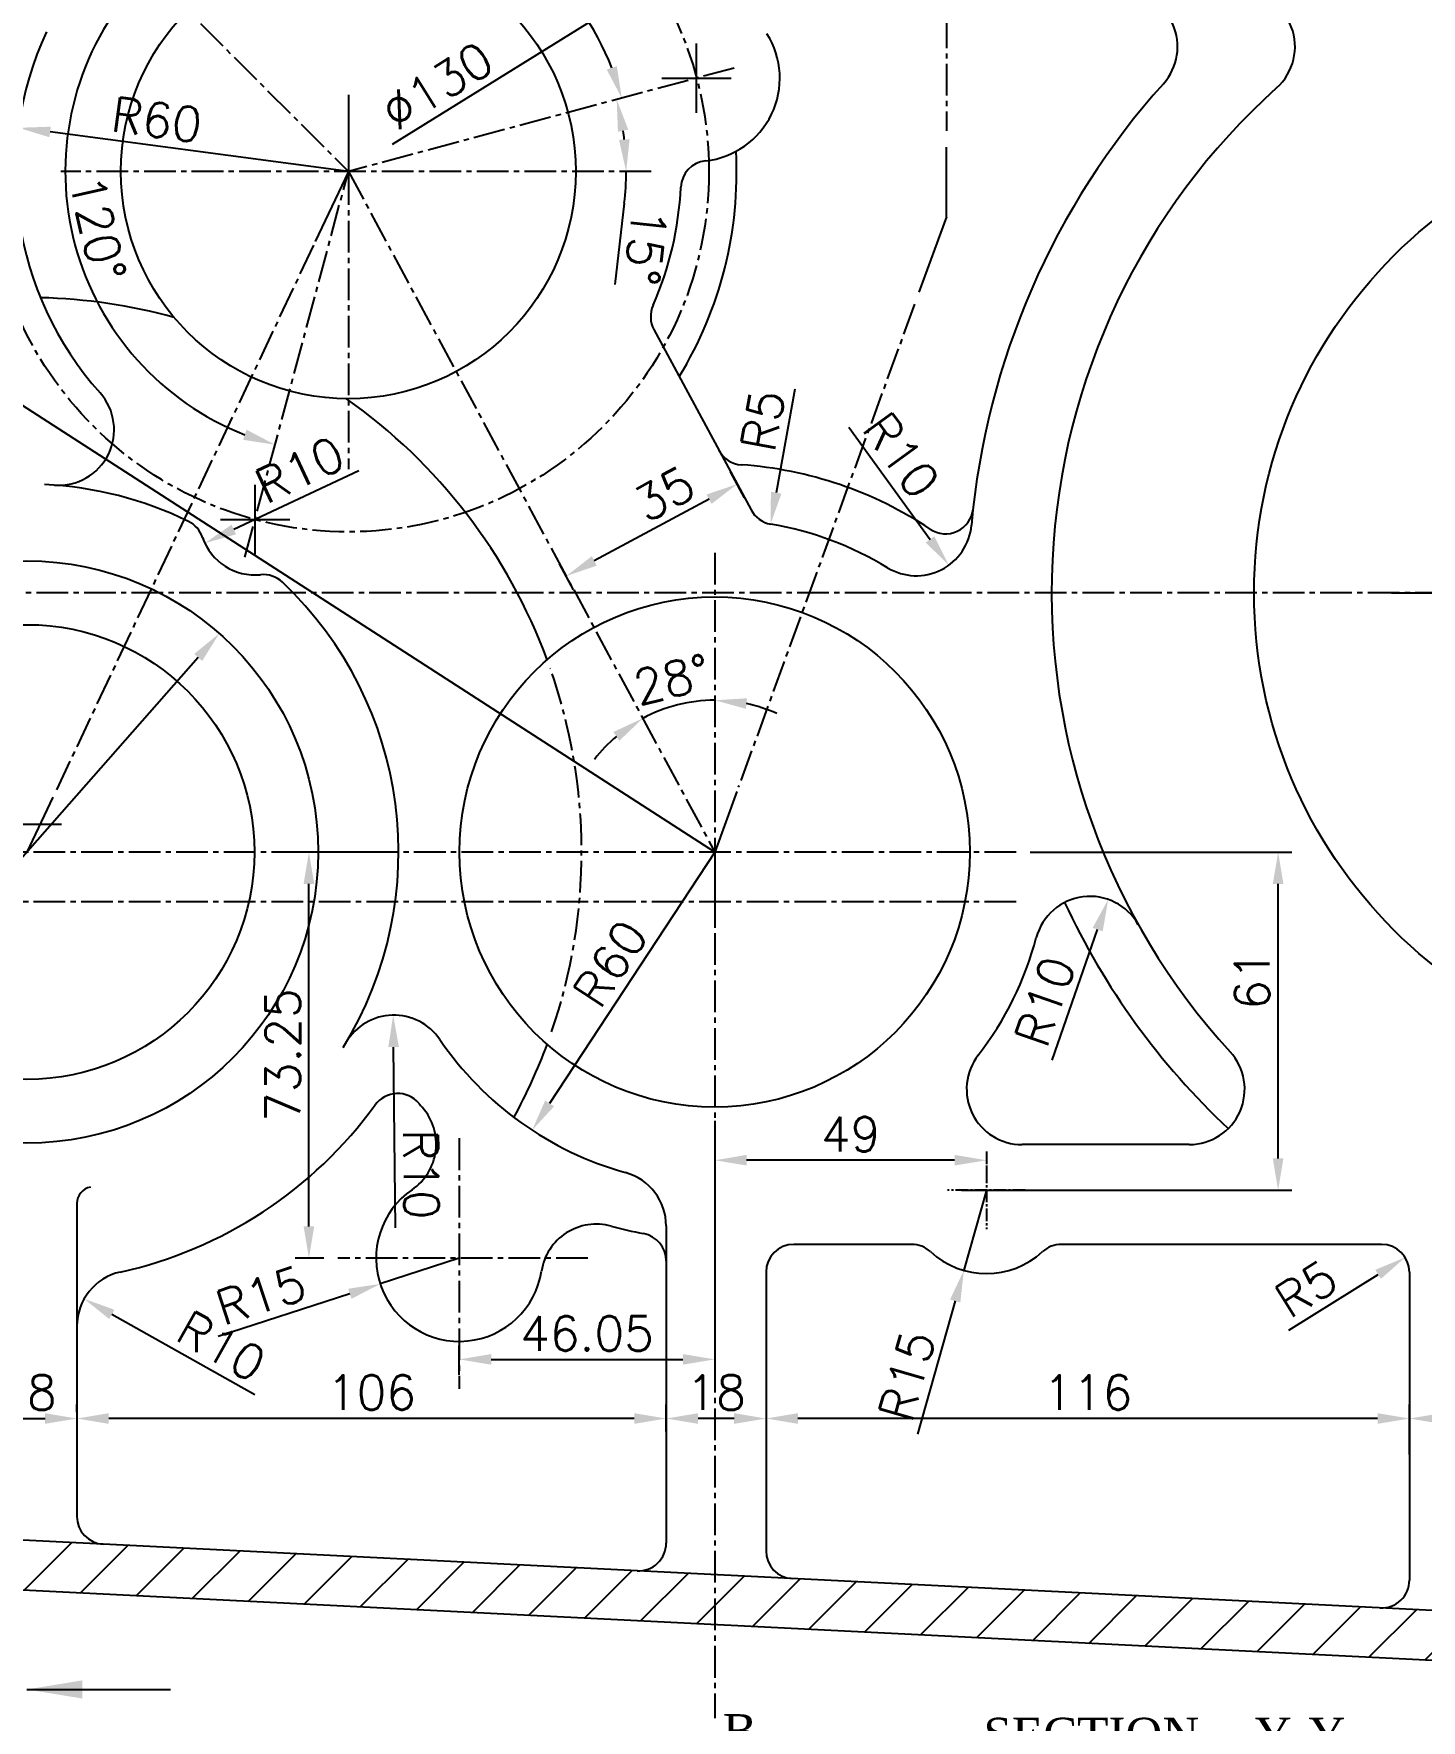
# Model space of a CAD drawing. Header units: millimetres. Extents: x -3508 to 12243, y -3609 to 4092.
# Drawn here: x -2094.3 to -1844.2, y -454.4 to -150.2 of the extents above; entities that cross this region are included whole.
import ezdxf

# ---------------------------------------------------------------- set-up
doc = ezdxf.new("R2010")
doc.units = ezdxf.units.MM
doc.header["$LTSCALE"] = 0.3
doc.header["$PDSIZE"] = -50
doc.linetypes.add('CENTER2', pattern=[28.575, 19.05, -3.175, 3.175, -3.175])
doc.layers.add('AM_8', color=1, linetype='Continuous', lineweight=25)
doc.layers.add('center', color=1, linetype='CENTER2')
doc.styles.add('ROMANTIC', font='romantic.ttf')
doc.styles.add('rs', font='romans.shx')
doc.styles.get("Standard").update_dxf_attribs({"font": 'romans.shx', "width": 1.2})
doc.dimstyles.new('ISO-25', dxfattribs={"dimscale": 2.5, "dimtxt": 2.5, "dimasz": 2.5, "dimexe": 0.7, "dimexo": 0.625, "dimtad": 1, "dimdec": 3, "dimlfac": -1, "dimzin": 9, "dimdsep": 46, "dimtxsty": 'Standard', "dimcen": 2.5, "dimclrd": 1, "dimclre": 1, "dimclrt": 7, "dimazin": 0, "dimtfac": 0.65, "dimtdec": 3, "dimtmove": 0, "dimatfit": 3, "dimfxl": 0, "dimtolj": 1, "dimarcsym": 0})
doc.dimstyles.new('sarab', dxfattribs={"dimscale": 3, "dimtxt": 2.5, "dimasz": 2.3, "dimexe": 1, "dimexo": 1, "dimtad": 1, "dimdec": 3, "dimdsep": 46, "dimtxsty": 'rs', "dimcen": 0, "dimclrd": 1, "dimclre": 1, "dimclrt": 7, "dimadec": 3, "dimazin": 2, "dimtfac": 1, "dimtdec": 3, "dimtmove": 0, "dimatfit": 3, "dimfxl": 0, "dimarcsym": 0})
doc.dimstyles.new('sarab$0', dxfattribs={"dimscale": 3, "dimtxt": 2.5, "dimasz": 2.3, "dimexe": 1, "dimexo": 1, "dimtad": 1, "dimdec": 3, "dimdsep": 46, "dimtxsty": 'rs', "dimcen": 0, "dimclrd": 1, "dimclre": 1, "dimclrt": 7, "dimadec": 3, "dimazin": 2, "dimtfac": 1, "dimtdec": 3, "dimtmove": 0, "dimatfit": 3, "dimfxl": 0, "dimarcsym": 0})
doc.dimstyles.new('sarab$4', dxfattribs={"dimscale": 3, "dimtxt": 2.5, "dimasz": 2.3, "dimexe": 1, "dimexo": 1, "dimtad": 1, "dimdec": 3, "dimdsep": 46, "dimtxsty": 'rs', "dimcen": 0, "dimclrd": 1, "dimclre": 1, "dimclrt": 7, "dimadec": 3, "dimazin": 2, "dimtfac": 1, "dimtdec": 3, "dimtmove": 0, "dimatfit": 2, "dimfxl": 0, "dimarcsym": 0})

# ---------------------------------------------------------------- blocks, each defined once
blk = doc.blocks.new('*D1197')
at = {"color": 1, "lineweight": -2, "transparency": 16777216}
for p, q in [((-2217.29, -319.1), (-2217.29, -483.8)), ((-1608.29, -415.05), (-1608.29, -483.8)), ((-1614.04, -481.3), (-2211.54, -481.3))]:
    blk.add_line(p, q, dxfattribs=at)
at = {"color": 1, "transparency": 16777216}
for points in [[(-2211.54, -480.34), (-2211.54, -482.26), (-2217.29, -481.3)], [(-1614.04, -480.34), (-1614.04, -482.26), (-1608.29, -481.3)]]:
    blk.add_solid(points, dxfattribs=at)
at = {"layer": 'Defpoints', "color": 0, "transparency": 16777216}
for p in [(-2217.29, -316.6), (-1608.29, -412.55), (-2217.29, -481.3)]:
    blk.add_point(p, dxfattribs=at)
at = {"color": 7, "transparency": 16777216, "insert": (-1941.44, -474.98), "char_height": 6.25, "attachment_point": 5, "style": 'rs'}
blk.add_mtext('(609)', dxfattribs=at)
blk = doc.blocks.new('*D1164')
at = {"color": 1, "lineweight": -2, "transparency": 16777216}
for p, q in [((-1846.29, -406.45), (-1846.29, -397.46)), ((-1834.04, -399.96), (-1840.54, -399.96))]:
    blk.add_line(p, q, dxfattribs=at)
at = {"color": 1, "transparency": 16777216}
for points in [[(-1840.54, -399), (-1840.54, -400.92), (-1846.29, -399.96)], [(-1834.04, -399), (-1834.04, -400.92), (-1828.29, -399.96)]]:
    blk.add_solid(points, dxfattribs=at)
at = {"layer": 'Defpoints', "color": 0, "transparency": 16777216}
for p in [(-1846.29, -399.96), (-1828.29, -399.96), (-1846.29, -408.95)]:
    blk.add_point(p, dxfattribs=at)
at = {"color": 7, "transparency": 16777216, "insert": (-1837.29, -395.27), "char_height": 6.25, "attachment_point": 5, "style": 'rs'}
blk.add_mtext('18', dxfattribs=at)
blk = doc.blocks.new('*D1165')
at = {"color": 1, "lineweight": -2, "transparency": 16777216}
blk.add_line((-1852.04, -399.96), (-1956.54, -399.96), dxfattribs=at)
at = {"color": 1, "transparency": 16777216}
for points in [[(-1956.54, -399), (-1956.54, -400.92), (-1962.29, -399.96)], [(-1852.04, -399), (-1852.04, -400.92), (-1846.29, -399.96)]]:
    blk.add_solid(points, dxfattribs=at)
at = {"layer": 'Defpoints', "color": 0, "transparency": 16777216}
for p in [(-1962.29, -399.96), (-1962.29, -399.96), (-1846.29, -399.96)]:
    blk.add_point(p, dxfattribs=at)
at = {"color": 7, "transparency": 16777216, "insert": (-1904.29, -395.27), "char_height": 6.25, "attachment_point": 5, "style": 'rs'}
blk.add_mtext('116', dxfattribs=at)
blk = doc.blocks.new('*D1166')
at = {"color": 1, "lineweight": -2, "transparency": 16777216}
for p, q in [((-1980.29, -402.31), (-1980.29, -397.46)), ((-1968.04, -399.96), (-1974.54, -399.96))]:
    blk.add_line(p, q, dxfattribs=at)
at = {"color": 1, "transparency": 16777216}
for points in [[(-1974.54, -399), (-1974.54, -400.92), (-1980.29, -399.96)], [(-1968.04, -399), (-1968.04, -400.92), (-1962.29, -399.96)]]:
    blk.add_solid(points, dxfattribs=at)
at = {"layer": 'Defpoints', "color": 0, "transparency": 16777216}
for p in [(-1980.29, -399.96), (-1962.29, -399.96), (-1980.29, -404.81)]:
    blk.add_point(p, dxfattribs=at)
at = {"color": 7, "transparency": 16777216, "insert": (-1971.29, -395.27), "char_height": 6.25, "attachment_point": 5, "style": 'rs'}
blk.add_mtext('18', dxfattribs=at)
blk = doc.blocks.new('*D1167')
at = {"color": 1, "lineweight": -2, "transparency": 16777216}
for p, q in [((-2086.54, -398.82), (-2086.54, -397.46)), ((-1986.04, -399.96), (-2080.79, -399.96))]:
    blk.add_line(p, q, dxfattribs=at)
at = {"color": 1, "transparency": 16777216}
for points in [[(-2080.79, -399), (-2080.79, -400.92), (-2086.54, -399.96)], [(-1986.04, -399), (-1986.04, -400.92), (-1980.29, -399.96)]]:
    blk.add_solid(points, dxfattribs=at)
at = {"layer": 'Defpoints', "color": 0, "transparency": 16777216}
for p in [(-2086.54, -399.96), (-2086.54, -401.32), (-1980.29, -399.96)]:
    blk.add_point(p, dxfattribs=at)
at = {"color": 7, "transparency": 16777216, "insert": (-2033.42, -395.27), "char_height": 6.25, "attachment_point": 5, "style": 'rs'}
blk.add_mtext('106', dxfattribs=at)
blk = doc.blocks.new('*D1255')
at = {"color": 1, "lineweight": -2, "transparency": 16777216}
blk.add_line((-1971.54, -297.8), (-2001.31, -343.15), dxfattribs=at)
at = {"color": 1, "transparency": 16777216}
blk.add_solid([(-2002.12, -342.62), (-2000.51, -343.67), (-2004.47, -347.96)], dxfattribs=at)
at = {"layer": 'Defpoints', "color": 0, "transparency": 16777216}
for p in [(-1971.54, -297.8), (-2004.47, -347.96)]:
    blk.add_point(p, dxfattribs=at)
at = {"color": 7, "transparency": 16777216, "insert": (-1990.35, -317.9), "char_height": 6.25, "attachment_point": 5, "rotation": 56.7187, "style": 'rs'}
blk.add_mtext('R60', dxfattribs=at)
blk = doc.blocks.new('*D1256')
at = {"color": 1, "lineweight": -2, "transparency": 16777216}
for p, q in [((-1922.54, -358.8), (-1926.62, -373.23)), ((-1928.19, -378.76), (-1934.97, -402.77))]:
    blk.add_line(p, q, dxfattribs=at)
at = {"color": 1, "transparency": 16777216}
blk.add_solid([(-1929.11, -378.5), (-1927.26, -379.03), (-1926.62, -373.23)], dxfattribs=at)
at = {"layer": 'Defpoints', "color": 0, "transparency": 16777216}
for p in [(-1922.54, -358.8), (-1926.62, -373.23)]:
    blk.add_point(p, dxfattribs=at)
at = {"color": 7, "transparency": 16777216, "insert": (-1936.87, -392.26), "char_height": 6.25, "attachment_point": 5, "rotation": 74.223, "style": 'rs'}
blk.add_mtext('R15', dxfattribs=at)
blk = doc.blocks.new('*D1267')
at = {"color": 1, "lineweight": -2, "transparency": 16777216}
for p, q in [((-1966.18, -233.89), (-1968.69, -229.24)), ((-1972.57, -234.17), (-1993.26, -245.3)), ((-1997.01, -250.48), (-1999.51, -245.82))]:
    blk.add_line(p, q, dxfattribs=at)
at = {"color": 1, "transparency": 16777216}
for points in [[(-1973.02, -233.32), (-1972.11, -235.01), (-1967.5, -231.44)], [(-1993.72, -244.46), (-1992.81, -246.14), (-1998.33, -248.03)]]:
    blk.add_solid(points, dxfattribs=at)
at = {"layer": 'Defpoints', "color": 0, "transparency": 16777216}
for p in [(-1965, -236.09), (-1998.33, -248.03), (-1995.82, -252.68)]:
    blk.add_point(p, dxfattribs=at)
at = {"color": 7, "transparency": 16777216, "insert": (-1980.64, -233.18), "char_height": 6.25, "attachment_point": 5, "rotation": 28.2841, "style": 'rs'}
blk.add_mtext('35', dxfattribs=at)
blk = doc.blocks.new('*D1268')
at = {"color": 1, "lineweight": -2, "transparency": 16777216}
for start, end in [(90, 118.2841), (65.8898, 77.9449), (130.3391, 142.3942)]:
    blk.add_arc((-1971.54, -297.8), 27.38, start, end, dxfattribs=at)
at = {"color": 1, "transparency": 16777216}
for points in [[(-1965.93, -271.97), (-1965.73, -270.07), (-1971.54, -270.42)], [(-1989.81, -276.14), (-1988.73, -277.72), (-1984.52, -273.69)]]:
    blk.add_solid(points, dxfattribs=at)
at = {"layer": 'Defpoints', "color": 0, "transparency": 16777216}
for p in [(-2037.59, -175.05), (-1971.54, -243.82), (-1980.39, -271.89), (-1971.54, -297.8), (-1971.54, -453.97)]:
    blk.add_point(p, dxfattribs=at)
at = {"color": 7, "transparency": 16777216, "insert": (-1979.25, -266.67), "char_height": 6.25, "attachment_point": 5, "rotation": 13.9119, "style": 'rs'}
blk.add_mtext('28%%D', dxfattribs=at)
blk = doc.blocks.new('*D1346')
at = {"color": 1, "lineweight": -2, "transparency": 16777216}
for p, q in [((-2082.99, -128.45), (-2095.04, -137.39)), ((-2099.66, -140.81), (-2122.6, -157.84))]:
    blk.add_line(p, q, dxfattribs=at)
at = {"color": 1, "transparency": 16777216}
blk.add_solid([(-2100.23, -140.04), (-2099.09, -141.58), (-2095.04, -137.39)], dxfattribs=at)
at = {"layer": 'Defpoints', "color": 0, "transparency": 16777216}
for p in [(-2082.99, -128.45), (-2095.04, -137.39)]:
    blk.add_point(p, dxfattribs=at)
at = {"color": 7, "transparency": 16777216, "insert": (-2117.69, -148.35), "char_height": 6.25, "attachment_point": 5, "rotation": 36.5808, "style": 'rs'}
blk.add_mtext('R15', dxfattribs=at)
blk = doc.blocks.new('*D1380')
at = {"color": 1, "lineweight": -2, "transparency": 16777216}
blk.add_line((-2064.67, -262.7), (-2126.42, -332.9), dxfattribs=at)
at = {"color": 1, "transparency": 16777216}
for points in [[(-2065.39, -262.06), (-2063.95, -263.33), (-2060.87, -258.38)], [(-2127.14, -332.26), (-2125.7, -333.53), (-2130.22, -337.21)]]:
    blk.add_solid(points, dxfattribs=at)
at = {"layer": 'Defpoints', "color": 0, "transparency": 16777216}
for p in [(-2060.87, -258.38), (-2130.22, -337.21)]:
    blk.add_point(p, dxfattribs=at)
at = {"color": 7, "transparency": 16777216, "insert": (-2114.78, -312.56), "char_height": 6.25, "attachment_point": 5, "rotation": 48.6619, "style": 'rs'}
blk.add_mtext('∅105', dxfattribs=at)
blk = doc.blocks.new('*D1204')
at = {"color": 1, "lineweight": -2, "transparency": 16777216}
for p, q in [((-2104.54, -411.38), (-2104.54, -397.46)), ((-2098.79, -399.96), (-2092.29, -399.96))]:
    blk.add_line(p, q, dxfattribs=at)
at = {"color": 1, "transparency": 16777216}
for points in [[(-2098.79, -399), (-2098.79, -400.92), (-2104.54, -399.96)], [(-2092.29, -399), (-2092.29, -400.92), (-2086.54, -399.96)]]:
    blk.add_solid(points, dxfattribs=at)
at = {"layer": 'Defpoints', "color": 0, "transparency": 16777216}
for p in [(-2086.54, -399.96), (-2086.54, -399.96), (-2104.54, -413.88)]:
    blk.add_point(p, dxfattribs=at)
at = {"color": 7, "transparency": 16777216, "insert": (-2095.54, -395.27), "char_height": 6.25, "attachment_point": 5, "style": 'rs'}
blk.add_mtext('18', dxfattribs=at)
blk = doc.blocks.new('*D1476')
at = {"color": 1, "lineweight": -2, "transparency": 16777216}
blk.add_line((-2029.66, -170.12), (-1987.25, -143.81), dxfattribs=at)
at = {"color": 1, "transparency": 16777216}
blk.add_solid([(-1987.75, -142.99), (-1986.74, -144.62), (-1982.36, -140.78)], dxfattribs=at)
at = {"layer": 'Defpoints', "color": 0, "transparency": 16777216}
for p in [(-1982.36, -140.78), (-2092.83, -209.32)]:
    blk.add_point(p, dxfattribs=at)
at = {"color": 7, "transparency": 16777216, "insert": (-2021.57, -159.59), "char_height": 6.25, "attachment_point": 5, "rotation": 31.8192, "style": 'rs'}
blk.add_mtext('∅130', dxfattribs=at)
blk = doc.blocks.new('*D1477')
at = {"color": 1, "lineweight": -2, "transparency": 16777216}
blk.add_line((-1971.54, -297.8), (-2164.18, -173.51), dxfattribs=at)
at = {"color": 1, "transparency": 16777216}
blk.add_solid([(-2163.66, -172.7), (-2164.7, -174.31), (-2169.01, -170.39)], dxfattribs=at)
at = {"layer": 'Defpoints', "color": 0, "transparency": 16777216}
for p in [(-2169.01, -170.39), (-1971.54, -297.8)]:
    blk.add_point(p, dxfattribs=at)
at = {"color": 7, "transparency": 16777216, "insert": (-2125.05, -193.17), "char_height": 6.25, "attachment_point": 5, "rotation": 327.1692, "style": 'rs'}
blk.add_mtext('R235', dxfattribs=at)
blk = doc.blocks.new('*D1479')
at = {"color": 1, "lineweight": -2, "transparency": 16777216}
blk.add_line((-1957.09, -214.29), (-1960.46, -232.99), dxfattribs=at)
at = {"color": 1, "transparency": 16777216}
blk.add_solid([(-1961.41, -232.82), (-1959.52, -233.16), (-1961.48, -238.65)], dxfattribs=at)
at = {"layer": 'Defpoints', "color": 0, "transparency": 16777216}
for p in [(-1960.6, -233.72), (-1961.48, -238.65)]:
    blk.add_point(p, dxfattribs=at)
at = {"color": 7, "transparency": 16777216, "insert": (-1962.88, -219.98), "char_height": 6.25, "attachment_point": 5, "rotation": 79.7717, "style": 'rs'}
blk.add_mtext('R5', dxfattribs=at)
blk = doc.blocks.new('*D1480')
at = {"color": 1, "lineweight": -2, "transparency": 16777216}
blk.add_line((-1947.34, -221.19), (-1932.72, -241.41), dxfattribs=at)
at = {"color": 1, "transparency": 16777216}
blk.add_solid([(-1931.95, -240.84), (-1933.5, -241.97), (-1929.35, -246.07)], dxfattribs=at)
at = {"layer": 'Defpoints', "color": 0, "transparency": 16777216}
for p in [(-1935.21, -237.96), (-1929.35, -246.07)]:
    blk.add_point(p, dxfattribs=at)
at = {"color": 7, "transparency": 16777216, "insert": (-1937.92, -226.22), "char_height": 6.25, "attachment_point": 5, "rotation": 305.8794, "style": 'rs'}
blk.add_mtext('R10', dxfattribs=at)
blk = doc.blocks.new('*D1462')
at = {"color": 1, "lineweight": -2, "transparency": 16777216}
blk.add_line((-1868.03, -384.03), (-1851.93, -373.96), dxfattribs=at)
at = {"color": 1, "transparency": 16777216}
blk.add_solid([(-1852.44, -373.14), (-1851.42, -374.77), (-1847.06, -370.91)], dxfattribs=at)
at = {"layer": 'Defpoints', "color": 0, "transparency": 16777216}
for p in [(-1847.06, -370.91), (-1851.29, -373.56)]:
    blk.add_point(p, dxfattribs=at)
at = {"color": 7, "transparency": 16777216, "insert": (-1864.9, -376.55), "char_height": 6.25, "attachment_point": 5, "rotation": 32.0417, "style": 'rs'}
blk.add_mtext('R5', dxfattribs=at)
blk = doc.blocks.new('*D1463')
at = {"color": 1, "lineweight": -2, "transparency": 16777216}
blk.add_line((-1910.72, -335.33), (-1902.5, -311.78), dxfattribs=at)
at = {"color": 1, "transparency": 16777216}
blk.add_solid([(-1903.4, -311.46), (-1901.59, -312.1), (-1900.6, -306.35)], dxfattribs=at)
at = {"layer": 'Defpoints', "color": 0, "transparency": 16777216}
for p in [(-1900.6, -306.35), (-1903.9, -315.79)]:
    blk.add_point(p, dxfattribs=at)
at = {"color": 7, "transparency": 16777216, "insert": (-1911.98, -324.73), "char_height": 6.25, "attachment_point": 5, "rotation": 70.756, "style": 'rs'}
blk.add_mtext('R10', dxfattribs=at)
blk = doc.blocks.new('*D1464')
at = {"color": 1, "lineweight": -2, "transparency": 16777216}
for p, q in [((-1971.54, -346.3), (-1971.54, -355.88)), ((-1928.29, -353.38), (-1965.79, -353.38)), ((-1922.54, -354.3), (-1922.54, -355.88))]:
    blk.add_line(p, q, dxfattribs=at)
at = {"color": 1, "transparency": 16777216}
for points in [[(-1965.79, -352.42), (-1965.79, -354.33), (-1971.54, -353.38)], [(-1928.29, -352.42), (-1928.29, -354.33), (-1922.54, -353.38)]]:
    blk.add_solid(points, dxfattribs=at)
at = {"layer": 'Defpoints', "color": 0, "transparency": 16777216}
for p in [(-1971.54, -343.8), (-1922.54, -351.8), (-1971.54, -353.38)]:
    blk.add_point(p, dxfattribs=at)
at = {"color": 7, "transparency": 16777216, "insert": (-1947.04, -348.69), "char_height": 6.25, "attachment_point": 5, "style": 'rs'}
blk.add_mtext('49', dxfattribs=at)
blk = doc.blocks.new('*D1465')
at = {"color": 1, "lineweight": -2, "transparency": 16777216}
for p, q in [((-1914.68, -297.8), (-1867.46, -297.8)), ((-1869.96, -353.05), (-1869.96, -303.55)), ((-1927.04, -358.8), (-1867.46, -358.8))]:
    blk.add_line(p, q, dxfattribs=at)
at = {"color": 1, "transparency": 16777216}
for points in [[(-1870.92, -303.55), (-1869, -303.55), (-1869.96, -297.8)], [(-1870.92, -353.05), (-1869, -353.05), (-1869.96, -358.8)]]:
    blk.add_solid(points, dxfattribs=at)
at = {"layer": 'Defpoints', "color": 0, "transparency": 16777216}
for p in [(-1917.18, -297.8), (-1869.96, -297.8), (-1929.54, -358.8)]:
    blk.add_point(p, dxfattribs=at)
at = {"color": 7, "transparency": 16777216, "insert": (-1874.65, -320.9), "char_height": 6.25, "attachment_point": 5, "rotation": 90, "style": 'rs'}
blk.add_mtext('61', dxfattribs=at)
blk = doc.blocks.new('*D1216')
at = {"color": 1, "lineweight": -2, "transparency": 16777216}
blk.add_line((-2035.69, -229.02), (-2058.26, -239.64), dxfattribs=at)
at = {"color": 1, "transparency": 16777216}
blk.add_solid([(-2058.67, -238.77), (-2057.85, -240.51), (-2063.47, -242.09)], dxfattribs=at)
at = {"layer": 'Defpoints', "color": 0, "transparency": 16777216}
for p in [(-2054.42, -237.83), (-2063.47, -242.09)]:
    blk.add_point(p, dxfattribs=at)
at = {"color": 7, "transparency": 16777216, "insert": (-2046.37, -228.86), "char_height": 6.25, "attachment_point": 5, "rotation": 25.2068, "style": 'rs'}
blk.add_mtext('R10', dxfattribs=at)
blk = doc.blocks.new('*D1450')
at = {"color": 1, "lineweight": -2, "transparency": 16777216}
blk.add_arc((-2037.59, -175.05), 51.04, 141.4587, 248.5413, dxfattribs=at)
at = {"color": 1, "transparency": 16777216}
for points in [[(-2078.23, -142.61), (-2076.8, -143.89), (-2073.68, -138.96)], [(-2055.96, -221.63), (-2056.56, -223.45), (-2050.8, -224.34)]]:
    blk.add_solid(points, dxfattribs=at)
at = {"layer": 'Defpoints', "color": 0, "transparency": 16777216}
for p in [(-2088.52, -124.12), (-2037.59, -175.05), (-2037.59, -175.05), (-2079.4, -204.32), (-2056.24, -244.61)]:
    blk.add_point(p, dxfattribs=at)
at = {"color": 7, "transparency": 16777216, "insert": (-2082.79, -185.33), "char_height": 6.25, "attachment_point": 5, "rotation": 282.8193, "style": 'rs'}
blk.add_mtext('120°', dxfattribs=at)
blk = doc.blocks.new('*D1451')
at = {"color": 1, "lineweight": -2, "transparency": 16777216}
blk.add_arc((-2037.59, -175.05), 51.04, 21.4587, 128.5413, dxfattribs=at)
at = {"color": 1, "transparency": 16777216}
for points in [[(-2068.76, -135.84), (-2070.03, -134.41), (-2073.68, -138.96)], [(-1989.19, -156.08), (-1991.01, -156.68), (-1988.3, -161.84)]]:
    blk.add_solid(points, dxfattribs=at)
at = {"layer": 'Defpoints', "color": 0, "transparency": 16777216}
for p in [(-2088.52, -124.12), (-2008.32, -133.24), (-1968.03, -156.41), (-2037.59, -175.05), (-2037.59, -175.05)]:
    blk.add_point(p, dxfattribs=at)
at = {"color": 7, "transparency": 16777216, "insert": (-2023.17, -121.22), "char_height": 6.25, "attachment_point": 5, "rotation": 345, "style": 'rs'}
blk.add_mtext('120°', dxfattribs=at)
blk = doc.blocks.new('*D1452')
at = {"color": 1, "lineweight": -2, "transparency": 16777216}
blk.add_line((-1987.84, -180.79), (-1989.53, -195.42), dxfattribs=at)
for start, end in [(6.5822, 8.4178), (353.4178, 360)]:
    blk.add_arc((-2037.59, -175.05), 50.08, start, end, dxfattribs=at)
at = {"color": 1, "transparency": 16777216}
for points in [[(-1988.99, -167.91), (-1987.12, -167.52), (-1989.22, -162.08)], [(-1986.89, -169.25), (-1988.8, -169.36), (-1987.51, -175.05)]]:
    blk.add_solid(points, dxfattribs=at)
at = {"layer": 'Defpoints', "color": 0, "transparency": 16777216}
for p in [(-1968.03, -156.41), (-1988.28, -166.35), (-2089.45, -175.05), (-2037.59, -175.05), (-1982.98, -175.05)]:
    blk.add_point(p, dxfattribs=at)
at = {"color": 7, "transparency": 16777216, "insert": (-1984.03, -188.64), "char_height": 6.25, "attachment_point": 5, "rotation": 263.4178, "style": 'rs'}
blk.add_mtext('15°', dxfattribs=at)
blk = doc.blocks.new('*D1448')
at = {"color": 1, "lineweight": -2, "transparency": 16777216}
blk.add_line((-2149.52, -279.95), (-2142.1, -257.48), dxfattribs=at)
for start, end in [(161.7028, 167.5), (173.2972, 174.2028)]:
    blk.add_arc((-2095.54, -297.8), 56.85, start, end, dxfattribs=at)
at = {"color": 1, "transparency": 16777216}
for points in [[(-2152.95, -291), (-2151.06, -291.32), (-2151.05, -285.49)], [(-2151.15, -292.1), (-2153.06, -292.01), (-2152.4, -297.8)]]:
    blk.add_solid(points, dxfattribs=at)
at = {"layer": 'Defpoints', "color": 0, "transparency": 16777216}
for p in [(-2176.76, -279.79), (-2152.25, -293.67), (-2178.73, -297.8), (-2095.54, -297.8), (-1917.18, -297.8)]:
    blk.add_point(p, dxfattribs=at)
at = {"color": 7, "transparency": 16777216, "insert": (-2150.26, -267.24), "char_height": 6.25, "attachment_point": 5, "rotation": 71.7028, "style": 'rs'}
blk.add_mtext('12.5°', dxfattribs=at)
blk = doc.blocks.new('*D1214')
at = {"color": 1, "lineweight": -2, "transparency": 16777216}
blk.add_line((-2029.07, -365.58), (-2029.44, -332.96), dxfattribs=at)
at = {"color": 1, "transparency": 16777216}
blk.add_solid([(-2028.49, -332.95), (-2030.4, -332.97), (-2029.51, -327.21)], dxfattribs=at)
at = {"layer": 'Defpoints', "color": 0, "transparency": 16777216}
for p in [(-2029.51, -327.21), (-2029.39, -337.21)]:
    blk.add_point(p, dxfattribs=at)
at = {"color": 7, "transparency": 16777216, "insert": (-2024.49, -355.93), "char_height": 6.25, "attachment_point": 5, "rotation": 270.6641, "style": 'rs'}
blk.add_mtext('R10', dxfattribs=at)
blk = doc.blocks.new('*D1215')
at = {"color": 1, "lineweight": -2, "transparency": 16777216}
blk.add_line((-2054.44, -395.7), (-2080.25, -381.18), dxfattribs=at)
at = {"color": 1, "transparency": 16777216}
blk.add_solid([(-2079.78, -380.34), (-2080.72, -382.01), (-2085.26, -378.36)], dxfattribs=at)
at = {"layer": 'Defpoints', "color": 0, "transparency": 16777216}
for p in [(-2085.26, -378.36), (-2076.54, -383.26)]:
    blk.add_point(p, dxfattribs=at)
at = {"color": 7, "transparency": 16777216, "insert": (-2060.5, -386.91), "char_height": 6.25, "attachment_point": 5, "rotation": 330.6293, "style": 'rs'}
blk.add_mtext('R10', dxfattribs=at)
blk = doc.blocks.new('*D1173')
at = {"color": 1, "lineweight": -2, "transparency": 16777216}
blk.add_line((-2037.59, -175.05), (-2091.38, -167.93), dxfattribs=at)
at = {"color": 1, "transparency": 16777216}
blk.add_solid([(-2091.25, -166.98), (-2091.5, -168.88), (-2097.08, -167.18)], dxfattribs=at)
at = {"layer": 'Defpoints', "color": 0, "transparency": 16777216}
for p in [(-2097.08, -167.18), (-2037.59, -175.05)]:
    blk.add_point(p, dxfattribs=at)
at = {"color": 7, "transparency": 16777216, "insert": (-2072.14, -165.75), "char_height": 6.25, "attachment_point": 5, "rotation": 352.4669, "style": 'rs'}
blk.add_mtext('R60', dxfattribs=at)
blk = doc.blocks.new('*D1516')
at = {"color": 1, "lineweight": -2, "transparency": 16777216}
for p, q in [((-1971.54, -355.88), (-1971.54, -391.79)), ((-2017.59, -392.1), (-2017.59, -386.79)), ((-2011.84, -389.29), (-1977.29, -389.29))]:
    blk.add_line(p, q, dxfattribs=at)
at = {"color": 1, "transparency": 16777216}
for points in [[(-2011.84, -388.34), (-2011.84, -390.25), (-2017.59, -389.29)], [(-1977.29, -388.34), (-1977.29, -390.25), (-1971.54, -389.29)]]:
    blk.add_solid(points, dxfattribs=at)
at = {"layer": 'Defpoints', "color": 0, "transparency": 16777216}
for p in [(-1971.54, -353.38), (-1971.54, -389.29), (-2017.59, -394.6)]:
    blk.add_point(p, dxfattribs=at)
at = {"color": 7, "transparency": 16777216, "insert": (-1994.57, -384.61), "char_height": 6.25, "attachment_point": 5, "style": 'rs'}
blk.add_mtext('46.05', dxfattribs=at)
blk = doc.blocks.new('*D1517')
at = {"color": 1, "lineweight": -2, "transparency": 16777216}
for p, q in [((-2031.04, -297.8), (-2047.21, -297.8)), ((-2044.71, -365.3), (-2044.71, -303.55)), ((-2042, -371.05), (-2047.21, -371.05))]:
    blk.add_line(p, q, dxfattribs=at)
at = {"color": 1, "transparency": 16777216}
for points in [[(-2045.67, -303.55), (-2043.75, -303.55), (-2044.71, -297.8)], [(-2045.67, -365.3), (-2043.75, -365.3), (-2044.71, -371.05)]]:
    blk.add_solid(points, dxfattribs=at)
at = {"layer": 'Defpoints', "color": 0, "transparency": 16777216}
for p in [(-2044.71, -297.8), (-2028.54, -297.8), (-2039.5, -371.05)]:
    blk.add_point(p, dxfattribs=at)
at = {"color": 7, "transparency": 16777216, "insert": (-2049.4, -334.42), "char_height": 6.25, "attachment_point": 5, "rotation": 90, "style": 'rs'}
blk.add_mtext('73.25', dxfattribs=at)
blk = doc.blocks.new('*D1518')
at = {"color": 1, "lineweight": -2, "transparency": 16777216}
for p, q in [((-2017.59, -371.05), (-2031.86, -375.68)), ((-2037.33, -377.46), (-2061.05, -385.17))]:
    blk.add_line(p, q, dxfattribs=at)
at = {"color": 1, "transparency": 16777216}
blk.add_solid([(-2037.62, -376.55), (-2037.03, -378.37), (-2031.86, -375.68)], dxfattribs=at)
at = {"layer": 'Defpoints', "color": 0, "transparency": 16777216}
for p in [(-2017.59, -371.05), (-2031.86, -375.68)]:
    blk.add_point(p, dxfattribs=at)
at = {"color": 7, "transparency": 16777216, "insert": (-2053.37, -377.75), "char_height": 6.25, "attachment_point": 5, "rotation": 18.0067, "style": 'rs'}
blk.add_mtext('R15', dxfattribs=at)

msp = doc.modelspace()

# ---------------------------------------------------------------- hatches: boundary and pattern name
at = {"layer": 'AM_8'}
h = msp.add_hatch(dxfattribs=at)
h.set_pattern_fill('_U', color=256, scale=7.5, angle=45, style=0, pattern_type=0)
h.set_pattern_definition([(45, (-6131.779, -43.694), (-5.303301, 5.303301), [])])
edge = h.paths.add_edge_path()
edge.add_line((-2169.2941, -60.5462), (-2202.2941, -60.5462))
edge.add_line((-2202.2941, -60.5462), (-2202.5378, -64.5462))
edge.add_line((-2202.5378, -64.5462), (-2167.2941, -64.5462))
edge.add_line((-2167.2941, -64.5462), (-2167.2941, -62.5462))
edge.add_arc((-2169.2941, -62.5462), 2, 0, 90)
edge = h.paths.add_edge_path()
edge.add_line((-1632.2941, -92.0427), (-1674.7941, -64.5462))
edge.add_line((-1674.7941, -64.5462), (-1674.7941, -83.5462))
edge.add_arc((-1672.7941, -83.5462), 2, 180, 270)
edge.add_line((-1672.7941, -85.5462), (-1650.9759, -85.5462))
edge.add_arc((-1650.9759, -95.5462), 10, 9.020304, 90, ccw=False)
edge.add_line((-1641.0996, -93.9784), (-1620.3966, -224.3929))
edge.add_arc((-1788.2941, -251.0462), 170, 0, 9.020304, ccw=False)
edge.add_line((-1618.2941, -251.0462), (-1609.2941, -251.0462))
edge.add_arc((-1788.2941, -251.0462), 179, 360, 369.020304)
edge.add_line((-1611.5079, -222.9818), (-1632.2941, -92.0427))
edge = h.paths.add_edge_path()
edge.add_arc((-1631.2941, -64.5462), 4, 360, 450)
edge.add_line((-1631.2941, -60.5462), (-1672.7941, -60.5462))
edge.add_arc((-1672.7941, -62.5462), 2, 90, 180)
edge.add_line((-1674.7941, -62.5462), (-1674.7941, -64.5462))
edge.add_line((-1674.7941, -64.5462), (-1632.2941, -92.0427))
edge.add_line((-1632.2941, -92.0427), (-1627.2941, -64.5462))
edge = h.paths.add_edge_path()
edge.add_line((-1788.2941, -451.0462), (-1805.7941, -451.0462))
edge.add_arc((-1802.7941, -451.0462), 3, 180, 270)
edge.add_line((-1802.7941, -454.0462), (-1788.2941, -454.0462))
edge.add_line((-1788.2941, -454.0462), (-1788.2941, -451.0462))
edge = h.paths.add_edge_path()
edge.add_line((-1770.7941, -451.0462), (-1788.2941, -451.0462))
edge.add_line((-1788.2941, -451.0462), (-1788.2941, -454.0462))
edge.add_line((-1788.2941, -454.0462), (-1773.7941, -454.0462))
edge.add_arc((-1773.7941, -451.0462), 3, 270, 360)
edge = h.paths.add_edge_path()
edge.add_line((-2095.5441, -421.937), (-2101.1792, -421.6556))
edge.add_arc((-2062.7344, -428.0808), 38.978, 170.512034, 183.771178)
edge.add_line((-2101.628, -430.6445), (-2095.5441, -430.9482))
edge.add_line((-2095.5441, -430.9482), (-2095.5441, -421.937))
h.paths.add_polyline_path([(-2095.5441, -421.937), (-2095.5441, -430.9482), (-1971.5441, -437.1395), (-1971.5441, -428.1283)])
edge = h.paths.add_edge_path()
edge.add_line((-1971.5441, -428.1283), (-1971.5441, -437.1395))
edge.add_line((-1971.5441, -437.1395), (-1808.7751, -445.2665))
edge.add_arc((-1808.7941, -448.2665), 3, 0, 89.63529, ccw=False)
edge.add_line((-1805.7941, -448.2665), (-1805.7941, -451.0462))
edge.add_line((-1805.7941, -451.0462), (-1788.2941, -451.0462))
edge.add_line((-1788.2941, -451.0462), (-1788.2941, -437.0462))
edge.add_arc((-1788.2941, -251.0462), 186, 267.141606, 270, ccw=False)
edge.add_line((-1797.5695, -436.8148), (-1971.5441, -428.1283))
edge = h.paths.add_edge_path()
edge.add_arc((-1638.2941, -322.1518), 29, 334.637316, 360)
edge.add_line((-1609.2941, -322.1518), (-1609.2941, -251.0462))
edge.add_line((-1609.2941, -251.0462), (-1618.2941, -251.0462))
edge.add_line((-1618.2941, -251.0462), (-1618.2941, -264.622))
edge.add_arc((-1623.2761, -265.0462), 5, -4.867312, 4.867312, ccw=False)
edge.add_line((-1618.2941, -265.4705), (-1618.2941, -322.1518))
edge.add_arc((-1638.2941, -322.1518), 20, -25.362684, 0, ccw=False)
edge.add_arc((-1788.2941, -251.0462), 186, 270, 334.637316, ccw=False)
edge.add_line((-1788.2941, -437.0462), (-1788.2941, -451.0462))
edge.add_line((-1788.2941, -451.0462), (-1770.7941, -451.0462))
edge.add_line((-1770.7941, -451.0462), (-1770.7941, -447.9712))
edge.add_arc((-1767.7941, -447.9712), 3, 91.103708, 180, ccw=False)
edge.add_arc((-1788.2941, -251.0462), 195, 276.01748, 334.637316)
edge = h.paths.add_edge_path()
edge.add_line((-2204.8815, -251.0462), (-2213.8982, -251.0462))
edge.add_line((-2213.8982, -251.0462), (-2217.2941, -306.7962))
edge.add_line((-2217.2941, -306.7962), (-2217.2941, -316.6025))
edge.add_arc((-2208.8997, -316.0566), 8.4121, 90.586152, 183.720701, ccw=False)
edge.add_line((-2208.9858, -307.6449), (-2208.2941, -307.0701))
edge.add_line((-2208.2941, -307.0701), (-2204.8815, -251.0462))
edge = h.paths.add_edge_path()
edge.add_arc((-2208.8997, -316.0566), 8.4121, 90.586152, 183.720701)
edge.add_line((-2217.2941, -316.6025), (-2216.9905, -316.8016))
edge.add_arc((-2096.7289, -309.7812), 120.4663, 183.340898, 267.215703)
edge.add_line((-2102.5807, -430.1053), (-2101.628, -430.6445))
edge.add_arc((-2062.7344, -428.0808), 38.978, 170.512034, 183.771178, ccw=False)
edge.add_line((-2101.1792, -421.6556), (-2102.6606, -421.7083))
edge.add_arc((-2095.2189, -308.5457), 113.4071, 179.828343, 266.237568, ccw=False)
edge.add_line((-2208.6254, -308.2059), (-2208.9858, -307.6449))
edge = h.paths.add_edge_path()
edge.add_line((-2169.2941, -85.5462), (-2190.0956, -85.5462))
edge.add_arc((-2190.0956, -90.5462), 5, 90, 176.514209)
edge.add_line((-2195.0864, -90.2422), (-2204.8815, -251.0462))
edge.add_line((-2204.8815, -251.0462), (-2213.8982, -251.0462))
edge.add_line((-2213.8982, -251.0462), (-2202.5378, -64.5462))
edge.add_line((-2202.5378, -64.5462), (-2167.2941, -64.5462))
edge.add_line((-2167.2941, -64.5462), (-2167.2941, -83.5462))
edge.add_arc((-2169.2941, -83.5462), 2, 270, 360, ccw=False)

# ---------------------------------------------------------------- linework, layer by layer
at = {"color": 1}
for p, q in [((-1974.809, -164.473), (-1974.809, -151.973)), ((-1981.059, -158.223), (-1968.559, -158.223)), ((-2054.4174, -244.0814), (-2054.4174, -231.5814)), ((-2060.6674, -237.8314), (-2048.1674, -237.8314)), ((-1849.5446, -251.0462), (-1837.0446, -251.0462)), ((-2101.7941, -292.7962), (-2089.2941, -292.7962))]:
    msp.add_line(p, q, dxfattribs=at)
at = {"color": 60}
for p, q in [((-2037.5941, -161.2576), (-2037.5941, -175.0462)), ((-1929.7779, -183.2491), (-1929.7779, -170.6638)), ((-2037.5941, -175.0462), (-2043.5644, -187.6925)), ((-1929.7779, -183.2491), (-1934.7215, -196.8073)), ((-2090.8725, -287.9007), (-2095.5441, -297.7962)), ((-1967.565, -286.8832), (-1971.5441, -297.7962)), ((-1971.5441, -297.7962), (-1971.5441, -310.7211))]:
    msp.add_line(p, q, dxfattribs=at)
for p, q in [((-1982.4956, -203.5795), (-1965.0001, -236.0939)), ((-1885.987, -350.558), (-1916.1237, -350.558)), ((-2086.5441, -361.1701), (-2086.5441, -417.6298)), ((-1980.2941, -365.2383), (-1980.2941, -422.4355)), ((-1936.0382, -368.558), (-1957.2941, -368.558)), ((-1851.2941, -368.558), (-1909.0501, -368.558)), ((-1962.2941, -373.558), (-1962.2941, -423.8336)), ((-1846.2941, -373.558), (-1846.2941, -429.1261)), ((-1797.5695, -436.8148), (-2101.1792, -421.6556)), ((-1808.5143, -445.2796), (-2101.628, -430.6445))]:
    msp.add_line(p, q)
for centre, radius in [((-2037.5941, -175.0462), 41), ((-1788.2941, -251.0462), 86), ((-2095.5441, -297.7962), 52.5), ((-1971.5441, -297.7962), 46), ((-2095.5441, -297.7962), 41)]:
    msp.add_circle(centre, radius)
for centre, radius, start, end in [((-1898.0849, -152.5462), 10, 318.102767, 90), ((-1876.9169, -152.5462), 10, 311.978469, 90), ((-1876.9169, -152.5462), 10, 311.978469, 90), ((-2037.5941, -175.0462), 60, 155.175688, 221.742089), ((-1974.809, -158.223), 15, 276.150117, 32.265149), ((-1788.2941, -251.0462), 137.5, 138.102767, 174.911138), ((-1788.2941, -251.0462), 122.5, 131.978469, 222.497715), ((-2037.5941, -175.3818), 70, 328.434433, 3.232677), ((-1972.6663, -178.1079), 5, 96.150117, 177.300234), ((-2037.5941, -175.0462), 60, 336.263925, 357.300234), ((-2095.5441, -297.7962), 100, 20.29764, 20.29764), ((-2095.5441, -297.7962), 100, 74.619339, 88.600394), ((-1978.0925, -201.2103), 5, 156.263925, 208.284052), ((-2089.8246, -221.6507), 10, 265.704385, 41.742089), ((-2095.5441, -297.7962), 100, 20.29764, 54.836879), ((-1966.3818, -222.9741), 5, 208.284052, 266.0531), ((-1971.5441, -297.7962), 70, 56.301477, 86.0531), ((-2095.5441, -297.7962), 66.36, 63.972529, 87.269291), ((-1960.597, -233.7247), 5, 208.284052, 260.30418), ((-1929.9324, -235.3986), 5, 236.301477, 353.695755), ((-2068.6193, -242.6591), 5, 18.774727, 63.972529), ((-1971.5441, -297.7962), 60, 58.733465, 80.30418), ((-1935.2127, -237.9629), 10, 238.733465, 354.911138), ((-2054.4174, -237.8314), 10, 198.774727, 275.672229), ((-2052.9348, -252.758), 5, 46.587409, 95.672229), ((-2095.5441, -297.7962), 67, 328.277516, 46.587409), ((-1903.8972, -315.7933), 10, 29.252342, 165.10191), ((-1788.2941, -251.0462), 132.5, 204.927105, 226.822952), ((-1971.5441, -297.7962), 60, 322.346627, 345.10191), ((-2029.395, -337.208), 10, 34.265233, 149.213491), ((-1971.5441, -297.7962), 60, 214.265233, 254.463206), ((-2095.5441, -297.7962), 100, 331.409761, 339.70236), ((-1916.1237, -340.558), 10, 142.346627, 270), ((-1885.987, -340.558), 10, 270, 42.497715), ((-2095.5441, -297.7962), 77.6, 282.526725, 324.005752), ((-2028.7145, -346.3406), 5, 40.335188, 144.005752), ((-1971.5441, -297.7962), 70, 220.335188, 221.164367), ((-2031.7701, -350.454), 10, 304.543942, 41.164367), ((-1990.2941, -365.2383), 10, 0, 74.463206), ((-2083.5441, -361.1701), 3, 100.722152, 180), ((-2017.5941, -371.0462), 15, 124.543942, 351.14346), ((-1992.8922, -374.8953), 10, 74.523034, 171.14346), ((-1971.5441, -297.7962), 70, 254.523034, 259.436023), ((-1985.2941, -371.525), 5, 0, 79.436023), ((-1957.2941, -373.558), 5, 90, 180), ((-1936.0382, -373.558), 5, 47.568994, 90), ((-1922.5441, -358.7962), 15, 227.568994, 312.431006), ((-1909.0501, -373.558), 5, 90, 132.431006), ((-1851.2941, -373.558), 5, 0, 90), ((-2076.5441, -383.3109), 10, 102.526725, 180), ((-2081.5441, -417.6298), 5, 180, 267.141606), ((-1985.2941, -422.4355), 5, 267.141606, 0), ((-1957.2941, -423.8336), 5, 180, 267.141606), ((-1851.2941, -429.1261), 5, 267.141606, 0)]:
    msp.add_arc(centre, radius, start, end)
at = {"layer": 'center'}
for p, q in [((-1929.7779, -52.7913), (-1929.7779, -167.7429)), ((-2088.5219, -124.1185), (-2037.5941, -175.0462)), ((-1968.0255, -156.4054), (-2037.5941, -175.0462)), ((-1982.9848, -175.0462), (-2089.4479, -175.0462)), ((-2056.235, -244.6149), (-2037.5941, -175.0462)), ((-2037.5941, -175.0462), (-1971.5441, -297.7962)), ((-2037.5941, -175.3818), (-2037.5941, -228.7209)), ((-2043.8858, -188.3732), (-2090.4033, -286.9069)), ((-1935.5268, -199.0159), (-1967.2887, -286.1253)), ((-1971.5441, -243.8175), (-1971.5441, -453.9702)), ((-1599.4814, -251.0462), (-2231.794, -251.0462)), ((-1917.1801, -297.7962), (-2178.7282, -297.7962)), ((-1917.1801, -306.7962), (-2178.7282, -306.7962)), ((-2017.5941, -349.4262), (-2017.5941, -394.5994)), ((-1994.4441, -371.0462), (-2039.4961, -371.0462))]:
    msp.add_line(p, q, dxfattribs=at)
at = {"layer": 'center', "ltscale": 0.4}
for p, q in [((-1922.5441, -351.7962), (-1922.5441, -365.7962)), ((-1915.5441, -358.7962), (-1929.5441, -358.7962))]:
    msp.add_line(p, q, dxfattribs=at)
at = {"layer": 'center'}
msp.add_circle((-2037.5941, -175.0462), 65, dxfattribs=at)
msp.add_arc((-2095.5441, -297.7962), 100, 341.074636, 19.344383, dxfattribs=at)

# ---------------------------------------------------------------- texts
at = {"style": 'ROMANTIC'}
for s, p in [('B', (-1970.0664, -459.3753)), ('%%USECTION -  Y-Y', (-1923.0803, -460.0243))]:
    msp.add_text(s, height=6.1, dxfattribs=at).set_placement(p)

# ---------------------------------------------------------------- dimensions: what is measured, and where the dimension line sits
for base, line1, line2, picture, middle in [((-2008.321, -133.2399), ((-2088.5219, -124.1185), (-2037.5941, -175.0462)), ((-1968.0255, -156.4054), (-2037.5941, -175.0462)), '*D1451', (-2023.1718, -121.2213)), ((-1988.2756, -166.3501), ((-1968.0255, -156.4054), (-2037.5941, -175.0462)), ((-1982.9848, -175.0462), (-2089.4479, -175.0462)), '*D1452', (-1984.0326, -188.6416)), ((-2152.2477, -293.6654), ((-1917.1801, -297.7962), (-2178.7282, -297.7962)), ((-2095.5441, -297.7962), (-2176.7564, -279.7919)), '*D1448', (-2150.2599, -267.2434))]:
    dim = msp.add_angular_dim_2l(base=base, line1=line1, line2=line2, dimstyle='sarab', override={"dimscale": 2.5, "dimdec": 2, "dimcen": 2.5, "dimadec": 2, "dimtdec": 2})
    dim.commit()
    dim.dimension.update_dxf_attribs({"geometry": picture, "text_midpoint": middle})
dim = msp.add_angular_dim_2l(base=(-2079.4005, -204.3194), line1=((-2056.235, -244.6149), (-2037.5941, -175.0462)), line2=((-2088.5219, -124.1185), (-2037.5941, -175.0462)), dimstyle='sarab', override={"dimscale": 2.5, "dimdec": 2, "dimcen": 2.5, "dimadec": 2, "dimtdec": 2})
dim.commit()
dim.dimension.update_dxf_attribs({"geometry": '*D1450', "text_midpoint": (-2087.3582, -186.37), "dimtype": 162})
for center, mpoint, dimstyle, override, picture, middle in [((-2082.9941, -128.4462), (-2095.0394, -137.3856), 'sarab', {"dimscale": 2.5, "dimdec": 2, "dimadec": 2, "dimtdec": 2, "dimatfit": 0}, '*D1346', (-2114.8915, -152.1187)), ((-2037.5941, -175.0462), (-2097.0763, -167.1803), 'sarab$4', {"dimscale": 2.5, "dimdec": 2, "dimadec": 2, "dimtdec": 2, "dimatfit": 0}, '*D1173', (-2072.7544, -170.3966)), ((-1971.5441, -297.7962), (-2169.0089, -170.3887), 'sarab', {"dimscale": 2.5, "dimdec": 2, "dimadec": 2, "dimtdec": 2, "dimatfit": 0}, '*D1477', (-2127.5893, -197.1133)), ((-1960.597, -233.7247), (-1961.4849, -238.6453), 'sarab', {"dimscale": 2.5, "dimdec": 2, "dimadec": 2, "dimtdec": 2, "dimtmove": 1}, '*D1479', (-1958.2669, -220.8112)), ((-1935.2127, -237.9629), (-1929.3519, -246.0654), 'sarab', {"dimscale": 2.5, "dimdec": 2, "dimadec": 2, "dimtdec": 2}, '*D1480', (-1941.7172, -228.9705)), ((-2054.4174, -237.8314), (-2063.4652, -242.0903), 'sarab', {"dimscale": 2.5, "dimdec": 2, "dimcen": 2.5, "dimadec": 2, "dimtdec": 2}, '*D1216', (-2044.376, -233.1048)), ((-1903.8972, -315.7933), (-1900.6013, -306.352), 'sarab', {"dimscale": 2.5, "dimdec": 2, "dimadec": 2, "dimtdec": 2, "dimtmove": 1}, '*D1463', (-1907.5551, -326.2714)), ((-2029.395, -337.208), (-2029.5109, -327.2086), 'sarab', {"dimscale": 2.5, "dimdec": 2, "dimcen": 2.5, "dimadec": 2, "dimtdec": 2, "dimtmove": 1}, '*D1214', (-2029.1773, -355.9872)), ((-2017.5941, -371.0462), (-2031.8595, -375.6832), 'sarab$4', {"dimscale": 2.5, "dimdec": 2, "dimadec": 2, "dimtdec": 2, "dimatfit": 0}, '*D1518', (-2051.9243, -382.2052)), ((-1851.2941, -373.558), (-1847.0558, -370.9054), 'sarab', {"dimscale": 2.5, "dimdec": 2, "dimadec": 2, "dimtdec": 2, "dimtmove": 1}, '*D1462', (-1862.4172, -380.5198)), ((-2076.5441, -383.2623), (-2085.2588, -378.3577), 'sarab', {"dimscale": 2.5, "dimdec": 2, "dimcen": 2.5, "dimadec": 2, "dimtdec": 2, "dimtmove": 1}, '*D1215', (-2062.801, -390.9969))]:
    dim = msp.add_radius_dim(center=center, mpoint=mpoint, dimstyle=dimstyle, override=override)
    dim.commit()
    dim.dimension.update_dxf_attribs({"geometry": picture, "text_midpoint": middle, "dimtype": 164})
for p1, p2, override, picture, middle in [((-2092.8257, -209.3168), (-1982.3626, -140.7756), {"dimscale": 2.5, "dimdec": 2, "dimadec": 2, "dimtdec": 2}, '*D1476', (-2019.1027, -163.5725)), ((-2060.8678, -258.3779), (-2130.2205, -337.2145), {"dimscale": 2.5, "dimdec": 2, "dimadec": 2, "dimtdec": 2, "dimatfit": 0}, '*D1380', (-2111.257, -315.6578))]:
    dim = msp.add_diameter_dim_2p(p1=p1, p2=p2, dimstyle='sarab', override=override)
    dim.commit()
    dim.dimension.update_dxf_attribs({"geometry": picture, "text_midpoint": middle, "dimtype": 163})
dim = msp.add_angular_dim_2l(base=(-1980.3929, -271.8863), line1=((-1971.5441, -243.8175), (-1971.5441, -453.9702)), line2=((-2037.5941, -175.0462), (-1971.5441, -297.7962)), text='28%%D', dimstyle='sarab', override={"dimscale": 2.5, "dimdec": 2, "dimadec": 2, "dimtdec": 2, "dimatfit": 0})
dim.commit()
dim.dimension.update_dxf_attribs({"geometry": '*D1268', "text_midpoint": (-1978.1269, -271.2201), "dimtype": 162})
for base, p1, p2, angle, override, picture, middle, dimtype in [((-1998.325, -248.0256), (-1965.0001, -236.0939), (-1995.8214, -252.6784), 208.284052, {"dimscale": 2.5, "dimdec": 2, "dimadec": 2, "dimtdec": 2, "dimatfit": 0}, '*D1267', (-1978.4148, -237.3122), 161), ((-1869.9586, -297.7962), (-1929.5441, -358.7962), (-1917.1801, -297.7962), 90, {"dimscale": 2.5, "dimdec": 2, "dimadec": 2, "dimtdec": 2}, '*D1465', (-1869.9586, -320.9045), 160)]:
    dim = msp.add_linear_dim(base=base, p1=p1, p2=p2, angle=angle, dimstyle='sarab', override=override)
    dim.commit()
    dim.dimension.update_dxf_attribs({"geometry": picture, "text_midpoint": middle, "dimtype": dimtype})
dim = msp.add_linear_dim(base=(-2044.708, -297.7962), p1=(-2039.4961, -371.0462), p2=(-2028.5441, -297.7962), angle=90, dimstyle='sarab$0', override={"dimscale": 2.5, "dimdec": 2, "dimadec": 2, "dimtdec": 2, "dimatfit": 0})
dim.commit()
dim.dimension.update_dxf_attribs({"geometry": '*D1517', "text_midpoint": (-2049.3955, -334.4212)})
for center, mpoint, picture, middle in [((-1971.5441, -297.7962), (-2004.4692, -347.9554), '*D1255', (-1990.3477, -317.9001)), ((-1922.5441, -358.7962), (-1926.6226, -373.2311), '*D1256', (-1936.8699, -392.26))]:
    dim = msp.add_radius_dim(center=center, mpoint=mpoint, dimstyle='sarab', override={"dimscale": 2.5, "dimdec": 2, "dimadec": 2, "dimtdec": 2, "dimatfit": 0})
    dim.commit()
    dim.dimension.update_dxf_attribs({"geometry": picture, "text_midpoint": middle})
dim = msp.add_linear_dim(base=(-2217.2941, -481.3001), p1=(-1608.2941, -412.5462), p2=(-2217.2941, -316.6025), angle=180, text='(609)', dimstyle='sarab', override={"dimscale": 2.5, "dimdec": 2, "dimadec": 2, "dimtdec": 2, "dimatfit": 0})
dim.commit()
dim.dimension.update_dxf_attribs({"geometry": '*D1197', "text_midpoint": (-1941.4442, -481.3001), "dimtype": 160})
for base, p1, p2, dimstyle, override, picture, middle in [((-1971.5441, -353.3763), (-1922.5441, -351.7962), (-1971.5441, -343.7962), 'sarab', {"dimscale": 2.5, "dimdec": 2, "dimadec": 2, "dimtdec": 2}, '*D1464', (-1947.0441, -348.6888)), ((-1971.5441, -389.2939), (-2017.5941, -394.5994), (-1971.5441, -353.3763), 'sarab$0', {"dimscale": 2.5, "dimdec": 2, "dimadec": 2, "dimtdec": 2, "dimatfit": 0}, '*D1516', (-1994.5691, -384.6064)), ((-2086.5441, -399.9625), (-2104.5441, -413.885), (-2086.5441, -399.9625), 'sarab', {"dimscale": 2.5, "dimdec": 2, "dimadec": 2, "dimtdec": 2, "dimatfit": 0}, '*D1204', (-2095.5441, -395.275)), ((-2086.5441, -399.9625), (-1980.2941, -399.9625), (-2086.5441, -401.3164), 'sarab', {"dimscale": 2.5, "dimdec": 0, "dimadec": 2, "dimtdec": 2, "dimatfit": 0}, '*D1167', (-2033.4191, -395.275)), ((-1980.2941, -399.9625), (-1962.2941, -399.9625), (-1980.2941, -404.8075), 'sarab', {"dimscale": 2.5, "dimdec": 2, "dimadec": 2, "dimtdec": 2, "dimatfit": 0}, '*D1166', (-1971.2941, -395.275)), ((-1962.2941, -399.9625), (-1846.2941, -399.9625), (-1962.2941, -399.9625), 'sarab', {"dimscale": 2.5, "dimdec": 2, "dimadec": 2, "dimtdec": 2, "dimatfit": 0}, '*D1165', (-1904.2941, -395.275)), ((-1846.2941, -399.9625), (-1828.2941, -399.9625), (-1846.2941, -408.9538), 'sarab', {"dimscale": 2.5, "dimdec": 2, "dimadec": 2, "dimtdec": 2, "dimatfit": 0}, '*D1164', (-1837.2941, -395.275))]:
    dim = msp.add_linear_dim(base=base, p1=p1, p2=p2, dimstyle=dimstyle, override=override)
    dim.commit()
    dim.dimension.update_dxf_attribs({"geometry": picture, "text_midpoint": middle})

# ---------------------------------------------------------------- leaders
msp.add_leader([(-2095.5441, -448.823), (-2069.6517, -448.823)], dimstyle='ISO-25', override={"dimscale": 2, "dimasz": 5})

doc.saveas('drawing.dxf')
